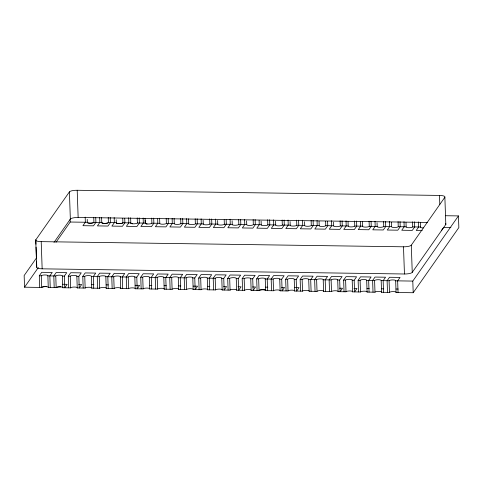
<?xml version="1.0" encoding="UTF-8"?>
<svg xmlns="http://www.w3.org/2000/svg" width="483" height="483" viewBox="0 0 483 483"><rect width="100%" height="100%" fill="white"/><g stroke="black" fill="none" stroke-linecap="round" stroke-linejoin="round"><path stroke-width="0.72" d="M35.977 244.235L35.827 239.822L69.401 191.896A6.702 1.715 -2 0 1 77.195 190.266L439.488 195.428A6.702 1.715 -2 0 1 444.867 197.245L445.815 224.438L412.247 272.364A6.702 1.715 -2 0 1 404.452 273.994L42.154 268.832A6.702 1.715 -2 0 1 36.774 267.014L36.569 261.14M36.642 257.717L24.15 275.545L24.555 287.198L41.695 287.439A3.351 0.857 -2 0 1 46.41 286.667M53.993 242.436L70.349 219.089L69.401 191.896M24.555 287.198L38.338 267.522M55.992 242.315L70.204 222.029L70.107 219.119M39.709 287.415L39.298 275.757L41.713 272.309L52.255 272.46L49.84 275.908L50.244 287.56M62.645 284.258L67.161 284.324L64.746 287.771L64.33 276.113L66.745 272.666L56.209 272.515L53.794 275.968L54.199 287.62M68.689 287.826L68.284 276.173L70.699 272.726L81.241 272.871L78.826 276.324L79.23 287.977L81.657 284.529L78.644 284.487M83.185 288.031L82.774 276.379L85.189 272.931L95.731 273.082L93.316 276.53L93.72 288.182M135.107 285.29L139.623 285.356L137.208 288.804L136.792 277.145L139.207 273.698L128.665 273.547L126.25 276.994L126.661 288.653M141.151 288.858L140.74 277.206L143.161 273.758L153.697 273.903L151.282 277.357L151.692 289.009M193.073 286.117L197.589 286.184L195.174 289.625L194.758 277.973L197.173 274.525L186.631 274.374L184.216 277.822L184.627 289.48M199.117 289.685L198.712 278.027L201.127 274.579L211.663 274.73L209.248 278.178L209.658 289.836M223.563 286.552L226.575 286.594L224.16 290.041L223.744 278.389L226.159 274.936L215.617 274.791L213.202 278.238L213.607 289.891M228.103 290.096L227.692 278.443L230.107 274.996L240.649 275.147L238.234 278.594L238.638 290.247L241.065 286.799L238.053 286.757M242.593 290.301L242.188 278.649L244.603 275.201L255.139 275.352L252.724 278.8L253.134 290.452L255.555 287.005L252.549 286.962M257.083 290.512L256.678 278.854L259.093 275.407L269.635 275.558L267.22 279.005L267.624 290.657M281.529 287.379L284.541 287.421L282.126 290.869L281.71 279.21L284.125 275.763L273.583 275.612L271.168 279.059L271.579 290.718M286.069 290.923L285.658 279.271L288.079 275.823L298.615 275.968L296.2 279.422L296.61 291.074L299.031 287.626L294.515 287.56M300.559 291.128L300.154 279.476L302.569 276.028L313.105 276.179L310.69 279.627L311.1 291.279M339.495 288.2L342.507 288.242L340.092 291.69L339.676 280.037L342.091 276.59L331.549 276.439L329.134 279.886L329.545 291.545M344.035 291.75L343.63 280.092L346.045 276.644L356.581 276.795L354.166 280.243L354.576 291.901L356.997 288.454L353.991 288.411M389.672 226.581L387.257 230.029L397.799 230.18L400.214 226.732L400.045 221.631M358.525 291.955L358.12 280.303L360.535 276.856L371.077 277L368.662 280.448L369.066 292.106M404.168 226.787L401.753 230.234L412.289 230.385L414.704 226.938L414.541 221.842M418.658 226.992L416.243 230.439L422.269 230.524M412.247 272.364L411.293 245.171L444.867 197.245M441.275 230.796L443.69 227.348L450.917 227.451M194.758 277.973L192.783 277.942A3.351 0.857 -2 0 0 190.091 277.037A3.351 0.857 -2 0 0 186.196 277.852L178.287 277.737A3.351 0.857 -2 0 0 175.601 276.831A3.351 0.857 -2 0 0 171.7 277.647L163.797 277.532A3.351 0.857 -2 0 0 161.111 276.626A3.351 0.857 -2 0 0 157.21 277.441L149.307 277.327A3.351 0.857 -2 0 0 146.615 276.415A3.351 0.857 -2 0 0 142.72 277.23L143.125 288.888A3.351 0.857 -2 0 1 147.025 288.073A3.351 0.857 -2 0 1 149.712 288.979L157.627 289.094A3.351 0.857 -2 0 1 161.515 288.279A3.351 0.857 -2 0 1 164.202 289.19L172.117 289.299A3.351 0.857 -2 0 1 176.011 288.484A3.351 0.857 -2 0 1 178.698 289.395L186.613 289.504A3.351 0.857 -2 0 1 190.501 288.689A3.351 0.857 -2 0 1 193.188 289.601L201.103 289.715A3.351 0.857 -2 0 1 204.991 288.894A3.351 0.857 -2 0 1 207.678 289.806L215.593 289.921A3.351 0.857 -2 0 1 219.481 289.106A3.351 0.857 -2 0 1 222.174 290.011L230.089 290.126A3.351 0.857 -2 0 1 233.977 289.311A3.351 0.857 -2 0 1 236.664 290.217L244.579 290.331A3.351 0.857 -2 0 1 248.467 289.516A3.351 0.857 -2 0 1 251.154 290.428L259.069 290.537A3.351 0.857 -2 0 1 262.957 289.722A3.351 0.857 -2 0 1 265.65 290.633L273.559 290.748A3.351 0.857 -2 0 1 277.453 289.927A3.351 0.857 -2 0 1 280.14 290.838L288.055 290.953A3.351 0.857 -2 0 1 291.943 290.138A3.351 0.857 -2 0 1 294.63 291.044L302.545 291.158A3.351 0.857 -2 0 1 306.433 290.343A3.351 0.857 -2 0 1 309.12 291.249L317.035 291.364A3.351 0.857 -2 0 1 320.929 290.549A3.351 0.857 -2 0 1 323.616 291.46L331.531 291.569A3.351 0.857 -2 0 1 335.419 290.754A3.351 0.857 -2 0 1 338.106 291.666L346.021 291.78A3.351 0.857 -2 0 1 349.909 290.959A3.351 0.857 -2 0 1 352.596 291.871L360.511 291.986A3.351 0.857 -2 0 1 364.399 291.171A3.351 0.857 -2 0 1 367.092 292.076L375.007 292.191A3.351 0.857 -2 0 1 378.895 291.376A3.351 0.857 -2 0 1 381.582 292.281L389.497 292.396A3.351 0.857 -2 0 1 393.385 291.581A3.351 0.857 -2 0 1 396.072 292.493L413.2 292.734L412.796 281.082L458.445 215.913L445.459 215.726M413.2 292.734L458.85 227.565L458.445 215.913M70.349 219.089A6.702 1.715 -2 0 1 78.143 217.459L427.636 222.44M70.204 222.029L87.326 222.271A3.351 0.857 -2 0 0 90.019 223.182A3.351 0.857 -2 0 0 93.919 222.367L101.816 222.482A3.351 0.857 -2 0 0 104.515 223.388A3.351 0.857 -2 0 0 108.409 222.572L108.234 217.477M137.383 222.983L145.292 223.098A3.351 0.857 -2 0 0 147.991 224.009A3.351 0.857 -2 0 0 151.885 223.194L151.71 218.093M151.879 223.194L159.782 223.303A3.351 0.857 -2 0 0 162.481 224.215A3.351 0.857 -2 0 0 166.381 223.4L166.2 218.304M166.369 223.4L174.272 223.514A3.351 0.857 -2 0 0 176.971 224.42A3.351 0.857 -2 0 0 180.871 223.605L188.768 223.72A3.351 0.857 -2 0 0 191.461 224.625A3.351 0.857 -2 0 0 195.361 223.81L203.258 223.925A3.351 0.857 -2 0 0 205.957 224.837A3.351 0.857 -2 0 0 209.857 224.021L217.748 224.13A3.351 0.857 -2 0 0 220.447 225.042A3.351 0.857 -2 0 0 224.347 224.227L232.238 224.335A3.351 0.857 -2 0 0 234.937 225.247A3.351 0.857 -2 0 0 238.837 224.432L246.735 224.547A3.351 0.857 -2 0 0 249.433 225.452A3.351 0.857 -2 0 0 253.327 224.637L261.225 224.752L261.11 221.111M261.237 224.752A3.351 0.857 -2 0 0 263.923 225.658A3.351 0.857 -2 0 0 267.824 224.843L275.715 224.957M275.6 221.317L275.727 224.957A3.351 0.857 -2 0 0 278.413 225.869A3.351 0.857 -2 0 0 282.314 225.054L290.211 225.163M290.09 221.522L290.217 225.163A3.351 0.857 -2 0 0 292.909 226.074A3.351 0.857 -2 0 0 296.804 225.259L304.701 225.368M304.58 221.727L304.713 225.368A3.351 0.857 -2 0 0 307.399 226.279A3.351 0.857 -2 0 0 311.3 225.464L319.191 225.573M319.052 221.208L319.203 225.579A3.351 0.857 -2 0 0 321.889 226.485A3.351 0.857 -2 0 0 325.79 225.67L333.687 225.784M333.566 222.144L333.693 225.784A3.351 0.857 -2 0 0 336.379 226.69A3.351 0.857 -2 0 0 340.28 225.875L348.177 225.99A3.351 0.857 -2 0 0 350.875 226.901A3.351 0.857 -2 0 0 354.776 226.086L362.667 226.195A3.351 0.857 -2 0 0 365.365 227.107A3.351 0.857 -2 0 0 369.266 226.292L377.157 226.4A3.351 0.857 -2 0 0 379.855 227.312A3.351 0.857 -2 0 0 383.756 226.497L391.653 226.605A3.351 0.857 -2 0 0 394.351 227.517A3.351 0.857 -2 0 0 398.246 226.702L406.143 226.817A3.351 0.857 -2 0 0 408.841 227.722A3.351 0.857 -2 0 0 412.742 226.907L420.633 227.022A3.351 0.857 -2 0 0 423.331 227.934M35.827 239.822A6.702 1.715 -2 0 0 41.206 241.639L403.498 246.801A6.702 1.715 -2 0 0 411.293 245.171M39.298 275.757L41.278 275.787A3.351 0.857 -2 0 1 45.173 274.972A3.351 0.857 -2 0 1 47.865 275.884L55.768 275.992A3.351 0.857 -2 0 1 59.669 275.177A3.351 0.857 -2 0 1 62.355 276.089L64.33 276.113M68.284 276.173L70.258 276.198A3.351 0.857 -2 0 1 74.159 275.382A3.351 0.857 -2 0 1 76.845 276.294L78.826 276.324M82.774 276.379L84.754 276.409A3.351 0.857 -2 0 1 88.649 275.594A3.351 0.857 -2 0 1 91.341 276.499L99.244 276.614A3.351 0.857 -2 0 1 103.139 275.799A3.351 0.857 -2 0 1 105.831 276.705L113.734 276.819A3.351 0.857 -2 0 1 117.635 276.004A3.351 0.857 -2 0 1 120.321 276.916L128.224 277.025A3.351 0.857 -2 0 1 132.125 276.21A3.351 0.857 -2 0 1 134.817 277.121L136.792 277.145M140.74 277.206L142.72 277.23M198.712 278.027L200.686 278.057A3.351 0.857 -2 0 1 204.587 277.242A3.351 0.857 -2 0 1 207.273 278.154L215.176 278.262A3.351 0.857 -2 0 1 219.077 277.447A3.351 0.857 -2 0 1 221.763 278.359L223.744 278.389M227.692 278.443L229.673 278.474A3.351 0.857 -2 0 1 233.567 277.659A3.351 0.857 -2 0 1 236.259 278.564L238.234 278.594M242.188 278.649L244.163 278.679A3.351 0.857 -2 0 1 248.057 277.864A3.351 0.857 -2 0 1 250.749 278.769L252.724 278.8M256.678 278.854L258.653 278.884A3.351 0.857 -2 0 1 262.553 278.069A3.351 0.857 -2 0 1 265.239 278.975L273.143 279.089A3.351 0.857 -2 0 1 277.043 278.274A3.351 0.857 -2 0 1 279.735 279.186L281.71 279.21M285.658 279.271L287.639 279.295A3.351 0.857 -2 0 1 291.533 278.48A3.351 0.857 -2 0 1 294.225 279.391L296.2 279.422M300.154 279.476L302.129 279.5A3.351 0.857 -2 0 1 306.029 278.685A3.351 0.857 -2 0 1 308.715 279.597L316.619 279.711A3.351 0.857 -2 0 1 320.519 278.896A3.351 0.857 -2 0 1 323.205 279.802L331.115 279.917A3.351 0.857 -2 0 1 335.009 279.102A3.351 0.857 -2 0 1 337.702 280.007L339.676 280.037M343.63 280.092L345.605 280.122A3.351 0.857 -2 0 1 349.499 279.307A3.351 0.857 -2 0 1 352.192 280.218L354.166 280.243M358.12 280.303L360.095 280.327A3.351 0.857 -2 0 1 363.995 279.512A3.351 0.857 -2 0 1 366.682 280.424L374.591 280.532A3.351 0.857 -2 0 1 378.485 279.717A3.351 0.857 -2 0 1 381.178 280.629L389.081 280.744A3.351 0.857 -2 0 1 392.975 279.929A3.351 0.857 -2 0 1 395.668 280.834L412.796 281.082M91.631 284.668L93.889 284.704M106.121 284.879L108.379 284.91M149.597 285.495L151.855 285.531M164.087 285.701L166.345 285.737M178.583 285.912L180.841 285.942M207.563 286.322L209.821 286.353M265.529 287.15L267.793 287.18M366.977 288.593L369.235 288.629M381.467 288.798L383.725 288.834M395.957 289.009L398.215 289.039M41.278 275.787L41.683 287.439A3.351 0.857 -2 0 1 45.589 286.624A3.351 0.857 -2 0 1 48.276 287.536L56.185 287.651A3.351 0.857 -2 0 1 60.906 286.872M56.185 287.651A3.351 0.857 -2 0 1 60.085 286.836A3.351 0.857 -2 0 1 62.766 287.741L70.675 287.856M70.258 276.198L70.669 287.856A3.351 0.857 -2 0 1 74.563 287.041A3.351 0.857 -2 0 1 77.256 287.946L85.171 288.061M84.754 276.409L85.159 288.061A3.351 0.857 -2 0 1 89.059 287.246A3.351 0.857 -2 0 1 91.746 288.158L99.661 288.266M99.244 276.614L99.649 288.266A3.351 0.857 -2 0 1 103.549 287.451A3.351 0.857 -2 0 1 106.236 288.363L114.151 288.472M113.734 276.819L114.145 288.472A3.351 0.857 -2 0 1 118.039 287.657A3.351 0.857 -2 0 1 120.732 288.568L128.641 288.683M128.224 277.025L128.635 288.677A3.351 0.857 -2 0 1 132.535 287.862A3.351 0.857 -2 0 1 135.222 288.774L143.137 288.888M439.488 195.428L439.796 204.249M420.494 222.651L420.645 227.022M418.489 221.896L418.67 226.992M412.56 221.812L412.742 226.907M405.998 222.446L406.155 226.817M403.999 221.691L404.174 226.787M403.498 246.801L404.452 273.994M398.07 221.606L398.246 226.702M398.052 292.517L397.642 280.865L400.057 277.417L389.521 277.266L387.106 280.714L387.511 292.366M395.668 280.834L396.072 292.487M391.508 222.24L391.659 226.612M389.509 221.48L389.684 226.581M389.081 280.744L389.485 292.396M385.555 221.425L385.73 226.527L383.309 229.974L372.767 229.823L375.182 226.376L375.013 221.274M383.58 221.395L383.756 226.497M383.556 292.312L383.152 280.659L385.567 277.212L375.025 277.061L372.61 280.508L373.021 292.161M381.178 280.629L381.582 292.281M377.042 222.76L377.169 226.4M374.591 280.532L374.995 292.191M371.065 221.22L371.24 226.316L368.813 229.763L358.277 229.612L360.692 226.171L360.547 221.8M369.084 221.19L369.266 226.292M366.682 280.424L367.092 292.076M362.522 221.824L362.679 226.195M360.095 280.327L360.505 291.986M356.569 221.015L356.75 226.11L354.323 229.558L343.787 229.407L346.196 225.959L346.033 220.864M354.594 220.985L354.776 226.086M352.192 280.218L352.596 291.871M348.032 221.619L348.183 225.99M345.605 280.122L346.009 291.774M342.079 220.809L342.26 225.905L339.833 229.353L329.291 229.202L331.706 225.754L331.537 220.659M340.104 220.779L340.28 225.875M337.702 280.007L338.106 291.666M331.115 279.917L331.519 291.569M327.613 221.329L327.764 225.7L325.343 229.147L314.801 228.996L317.216 225.549L317.047 220.447M325.639 221.299L325.79 225.67M325.59 291.484L325.186 279.832L327.601 276.385L317.059 276.234L314.644 279.681L315.049 291.334M323.205 279.802L323.616 291.46M316.619 279.711L317.029 291.364M313.093 220.393L313.274 225.495L310.847 228.942L300.311 228.791L302.726 225.344L302.557 220.242M311.118 220.363L311.3 225.464M308.715 279.597L309.126 291.249M302.129 279.5L302.533 291.158M298.603 220.188L298.784 225.283L296.357 228.731L285.815 228.586L288.23 225.138L288.061 220.037M296.628 220.157L296.804 225.259M294.225 279.391L294.63 291.044M287.639 279.295L288.043 290.953M284.113 219.982L284.288 225.078L281.867 228.525L271.325 228.374L273.74 224.927L273.571 219.831M282.138 219.952L282.314 225.054M279.735 279.186L280.14 290.838M273.143 279.089L273.553 290.742M269.623 219.777L269.798 224.873L267.371 228.32L256.835 228.169L259.25 224.722L259.105 220.351M267.642 219.747L267.824 224.843M265.239 278.975L265.65 290.633A3.351 0.857 -2 0 0 262.963 289.722A3.351 0.857 -2 0 0 259.069 290.537L258.653 278.884M255.127 219.566L255.308 224.667L252.881 228.115L242.339 227.964L244.754 224.517L244.591 219.421M253.152 219.542L253.327 224.637M250.749 278.769L251.154 290.428M246.614 220.9L246.741 224.547M244.163 278.679L244.567 290.331M240.637 219.36L240.812 224.462L238.391 227.91L227.849 227.759L230.264 224.311L230.095 219.21M238.662 219.336L238.837 224.432M236.259 278.564L236.664 290.217M232.124 220.695L232.251 224.335M229.673 278.474L230.077 290.126M226.171 219.886L226.322 224.251L223.895 227.698L213.359 227.553L215.774 224.106L215.605 219.004M224.197 219.856L224.347 224.227M221.763 278.359L222.174 290.011M217.634 220.489L217.761 224.13M215.176 278.262L215.587 289.921M211.651 218.95L211.832 224.046L209.405 227.493L198.869 227.342L201.278 223.895L201.115 218.799M209.676 218.92L209.857 224.021M207.273 278.154L207.678 289.806M203.138 220.284L203.265 223.925M200.686 278.057L201.091 289.709M197.161 218.745L197.342 223.84L194.915 227.288L184.373 227.137L186.788 223.689L186.619 218.594M195.186 218.714L195.361 223.81M192.783 277.942L193.188 289.601M188.551 218.847L188.732 223.943M186.196 277.852L186.601 289.504M182.671 218.533L182.846 223.635L180.425 227.082L169.883 226.932L172.298 223.484L172.129 218.388M180.69 218.509L180.871 223.605M180.672 289.42L180.268 277.767L182.683 274.32L172.141 274.169L169.726 277.616L170.131 289.269M178.287 277.737L178.698 289.395M174.103 218.413L174.285 223.514M171.7 277.647L172.111 289.299M168.175 218.328L168.356 223.43L165.929 226.877L155.393 226.726L157.808 223.279L157.663 218.908M166.182 289.214L165.772 277.562L168.193 274.115L157.651 273.964L155.236 277.411L155.641 289.063M163.797 277.532L164.208 289.184M159.613 218.207L159.795 223.309M157.21 277.441L157.621 289.094M153.685 218.123L153.866 223.224L151.439 226.666L140.897 226.521L143.312 223.074L143.143 217.972M149.307 277.327L149.712 288.979M145.196 220.188L145.298 223.098A3.351 0.857 -2 0 0 147.146 223.967M145.081 218.225L145.256 223.327M139.195 217.918L139.37 223.013L136.949 226.461L126.407 226.31L128.822 222.862L128.653 217.767M137.22 217.887L137.395 222.989A3.351 0.857 -2 0 1 133.495 223.804A3.351 0.857 -2 0 1 130.808 222.892L122.893 222.778A3.351 0.857 -2 0 1 118.999 223.593A3.351 0.857 -2 0 1 116.312 222.687L108.403 222.572A3.351 0.857 -2 0 1 104.509 223.388A3.351 0.857 -2 0 1 101.816 222.482M134.817 277.121L135.222 288.774M130.633 217.797L130.808 222.892A3.351 0.857 -2 0 0 132.656 223.762M124.729 218.437L124.88 222.808L122.453 226.255L111.917 226.104L114.332 222.657L114.163 217.561M122.748 218.413L122.905 222.778A3.351 0.857 -2 0 1 119.005 223.593A3.351 0.857 -2 0 1 116.318 222.687L116.216 219.771M122.706 288.593L122.302 276.94L124.717 273.493L114.175 273.342L111.76 276.789L112.165 288.448M120.321 276.916L120.732 288.568M110.209 217.501L110.39 222.603L107.963 226.05L97.421 225.899L99.836 222.452L99.673 217.356M108.216 288.387L107.806 276.735L110.221 273.287L99.685 273.137L97.27 276.584L97.675 288.236M105.831 276.705L106.236 288.363M101.605 217.604L101.78 222.705M95.719 217.296L95.894 222.397L93.473 225.845L82.931 225.694L85.346 222.246L85.177 217.145M93.744 217.272L93.919 222.367A3.351 0.857 -2 0 1 90.013 223.182A3.351 0.857 -2 0 1 87.326 222.277L87.23 219.36M91.341 276.499L91.746 288.152M77.195 190.266L78.143 217.459M76.845 276.294L77.256 287.946M62.355 276.089L62.76 287.741M55.768 275.992L56.173 287.645M47.865 275.884L48.27 287.536M41.206 241.639L42.154 268.832M36.08 247.175L36.466 258.2M35.724 240.051L36.672 267.244M445.537 223.563A6.702 1.715 -2 0 1 445.815 224.438"/></g></svg>
